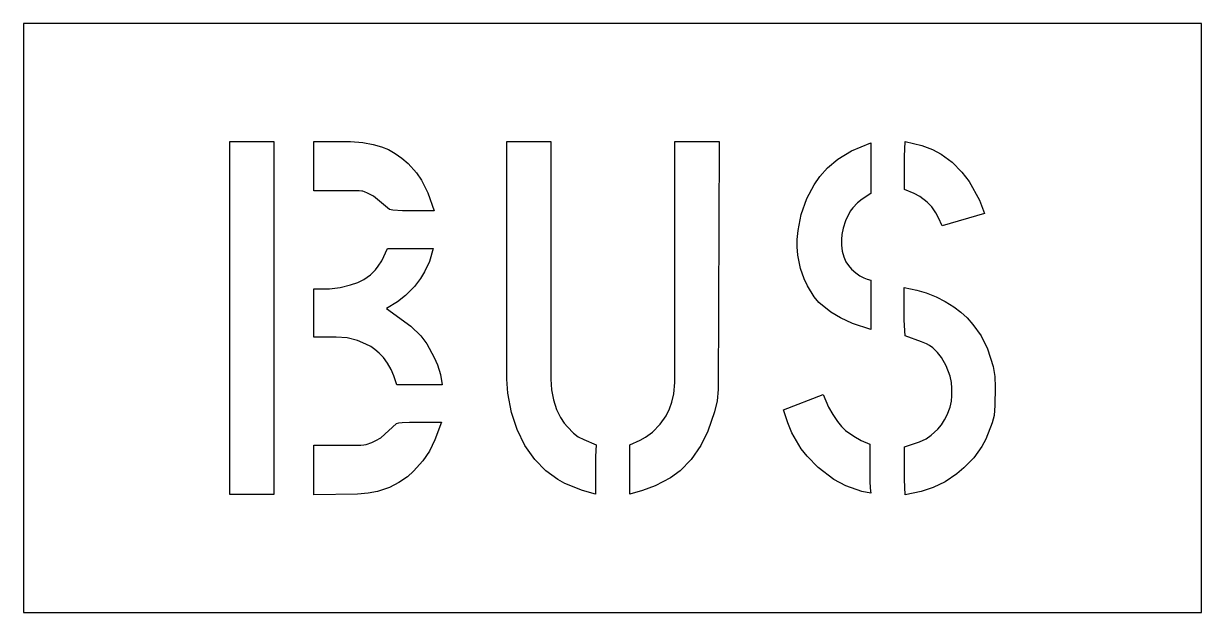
# Model space of a CAD drawing. Header units: inches. Extents: x 0 to 40, y 0 to 20.
import ezdxf

# ---------------------------------------------------------------- set-up
doc = ezdxf.new("R2010")
doc.units = ezdxf.units.IN
doc.header["$MEASUREMENT"] = 0
doc.layers.add('CUT', color=1, linetype='Continuous')

msp = doc.modelspace()

# ---------------------------------------------------------------- linework, layer by layer
at = {"layer": 'CUT'}
for points in [[(0, 0), (40, 0), (40, 20), (0, 20)], [(11.682, 14.242), (11.58, 14.286), (11.527, 14.305), (11.49, 14.313), (11.4, 14.318), (11.184, 14.324), (9.854, 14.324), (9.854, 16), (11.103, 16), (11.526, 15.966), (11.869, 15.898), (12.157, 15.816), (12.388, 15.72), (12.62, 15.591), (12.851, 15.43), (13.062, 15.245), (13.347, 14.934), (13.511, 14.685), (13.726, 14.25), (13.939, 13.643), (12.866, 13.643), (12.54, 13.66), (12.428, 13.684), (11.879, 14.142)], [(18.138, 4.52), (17.734, 4.814), (17.361, 5.193), (17.028, 5.669), (16.759, 6.212), (16.568, 6.787), (16.449, 7.449), (16.409, 7.92), (16.409, 16), (17.909, 16), (17.909, 7.92), (17.93, 7.558), (17.993, 7.222), (18.101, 6.896), (18.236, 6.62), (18.36, 6.433), (18.469, 6.301), (18.673, 6.091), (18.838, 5.969), (19.031, 5.868), (19.444, 5.687), (19.419, 5.293), (19.419, 4.018), (18.983, 4.136), (18.385, 4.382)], [(20.934, 5.846), (21.126, 5.953), (21.355, 6.118), (21.621, 6.389), (21.819, 6.674), (21.94, 6.918), (22.015, 7.14), (22.085, 7.421), (22.12, 7.812), (22.12, 16), (23.62, 16), (23.585, 7.567), (23.553, 7.191), (23.46, 6.814), (23.243, 6.158), (23.001, 5.669), (22.667, 5.193), (22.294, 4.814), (21.971, 4.574), (21.454, 4.301), (21.018, 4.136), (20.584, 4.018), (20.584, 5.687)], [(8.496, 15.998), (8.496, 4.002), (7, 4.002), (7, 15.998)], [(27.86, 12.072), (27.929, 11.909), (28.01, 11.782), (28.12, 11.657), (28.259, 11.533), (28.397, 11.437), (28.534, 11.368), (28.645, 11.322), (28.772, 11.287), (28.772, 9.606), (28.149, 9.815), (27.74, 10.006), (27.412, 10.199), (27.005, 10.532), (26.843, 10.718), (26.62, 11.088), (26.504, 11.328), (26.381, 11.678), (26.298, 12.136), (26.271, 12.415), (26.271, 12.666), (26.305, 12.972), (26.408, 13.512), (26.599, 14.06), (26.843, 14.526), (27.039, 14.807), (27.297, 15.097), (27.655, 15.399), (28.118, 15.673), (28.772, 15.946), (28.772, 14.232), (28.477, 14.031), (28.323, 13.909), (28.159, 13.743), (28.076, 13.625), (27.915, 13.299), (27.833, 13.05), (27.79, 12.836), (27.776, 12.666), (27.776, 12.469), (27.804, 12.271)], [(29.912, 14.368), (29.912, 15.482), (29.942, 15.991), (30.508, 15.864), (30.863, 15.726), (31.164, 15.562), (31.537, 15.29), (31.867, 14.957), (32.11, 14.635), (32.462, 14.006), (32.637, 13.549), (31.194, 13.129), (31.073, 13.406), (30.985, 13.567), (30.84, 13.775), (30.683, 13.937), (30.434, 14.122), (30.241, 14.229)], [(13.619, 11.565), (13.482, 11.343), (13.271, 11.071), (12.967, 10.765), (12.697, 10.552), (12.321, 10.323), (13.151, 9.72), (13.486, 9.391), (13.697, 9.119), (13.943, 8.664), (14.058, 8.404), (14.159, 8.078), (14.21, 7.728), (12.671, 7.728), (12.576, 8.035), (12.483, 8.246), (12.361, 8.466), (12.225, 8.653), (12.076, 8.806), (11.931, 8.931), (11.792, 9.027), (11.627, 9.116), (11.34, 9.239), (10.986, 9.325), (10.618, 9.353), (9.863, 9.353), (9.863, 10.996), (10.395, 10.996), (10.751, 11.04), (11.108, 11.126), (11.355, 11.203), (11.56, 11.306), (11.785, 11.471), (11.949, 11.64), (12.045, 11.758), (12.168, 11.945), (12.356, 12.358), (13.915, 12.358), (13.782, 11.922)], [(33, 7.651), (32.985, 7.024), (32.958, 6.689), (32.895, 6.434), (32.679, 5.886), (32.541, 5.637), (32.265, 5.247), (31.931, 4.911), (31.688, 4.708), (31.294, 4.436), (30.885, 4.245), (30.481, 4.109), (29.94, 4), (29.911, 4.518), (29.911, 5.628), (30.427, 5.789), (30.647, 5.899), (30.822, 6.017), (31.043, 6.221), (31.171, 6.372), (31.28, 6.537), (31.369, 6.709), (31.471, 6.977), (31.514, 7.171), (31.528, 7.361), (31.528, 7.612), (31.514, 7.809), (31.471, 8.023), (31.335, 8.381), (31.171, 8.657), (31.037, 8.825), (30.876, 8.983), (30.763, 9.065), (30.666, 9.119), (30.49, 9.196), (29.939, 9.396), (29.91, 9.925), (29.91, 11.037), (30.338, 10.948), (30.65, 10.851), (30.99, 10.715), (31.302, 10.557), (31.587, 10.379), (31.833, 10.195), (32.039, 10.003), (32.235, 9.778), (32.514, 9.391), (32.732, 8.952), (32.922, 8.349), (32.985, 8.013)], [(28.778, 4.047), (28.472, 4.109), (27.929, 4.301), (27.52, 4.52), (26.981, 4.923), (26.608, 5.302), (26.412, 5.555), (26.087, 6.103), (25.95, 6.434), (25.802, 6.88), (27.151, 7.398), (27.339, 6.977), (27.484, 6.719), (27.646, 6.484), (27.774, 6.32), (27.915, 6.18), (28.194, 5.983), (28.441, 5.845), (28.744, 5.718), (28.744, 4.442), (28.751, 4.228), (28.759, 4.129)], [(9.854, 5.676), (11.238, 5.676), (11.454, 5.682), (11.553, 5.69), (11.637, 5.708), (11.822, 5.77), (11.966, 5.839), (12.13, 5.935), (12.665, 6.415), (12.742, 6.435), (12.862, 6.451), (13.108, 6.466), (14.191, 6.466), (13.969, 5.859), (13.781, 5.478), (13.563, 5.148), (13.237, 4.796), (13.033, 4.611), (12.747, 4.409), (12.423, 4.247), (12.014, 4.109), (11.701, 4.046), (11.346, 4.021), (9.854, 4)]]:
    msp.add_lwpolyline(points, close=True, dxfattribs=at)

doc.saveas('drawing.dxf')
